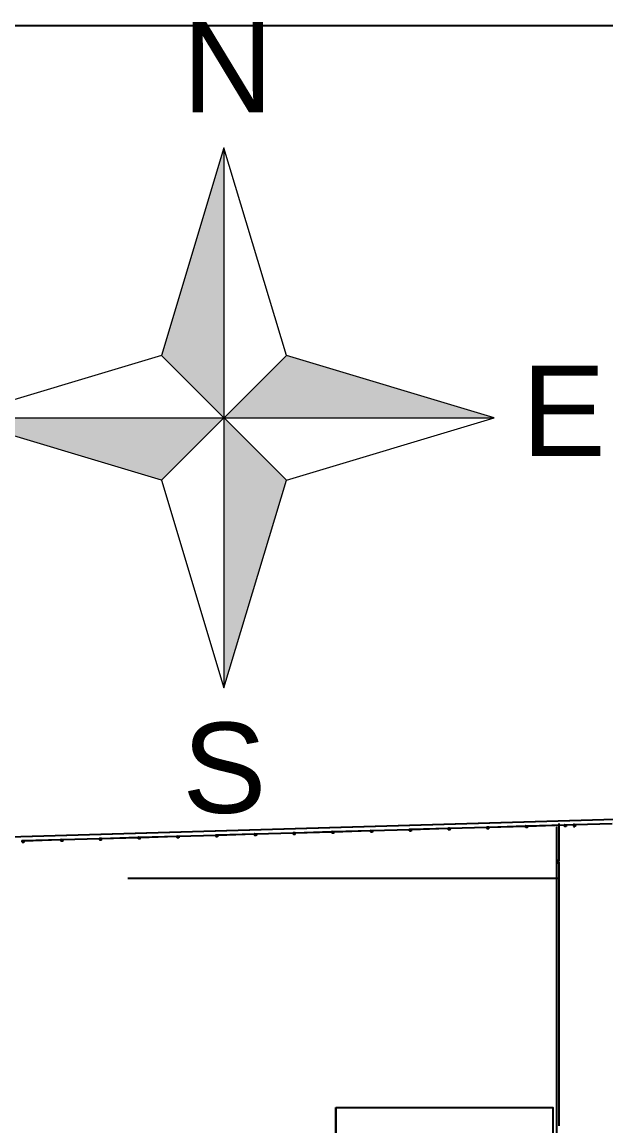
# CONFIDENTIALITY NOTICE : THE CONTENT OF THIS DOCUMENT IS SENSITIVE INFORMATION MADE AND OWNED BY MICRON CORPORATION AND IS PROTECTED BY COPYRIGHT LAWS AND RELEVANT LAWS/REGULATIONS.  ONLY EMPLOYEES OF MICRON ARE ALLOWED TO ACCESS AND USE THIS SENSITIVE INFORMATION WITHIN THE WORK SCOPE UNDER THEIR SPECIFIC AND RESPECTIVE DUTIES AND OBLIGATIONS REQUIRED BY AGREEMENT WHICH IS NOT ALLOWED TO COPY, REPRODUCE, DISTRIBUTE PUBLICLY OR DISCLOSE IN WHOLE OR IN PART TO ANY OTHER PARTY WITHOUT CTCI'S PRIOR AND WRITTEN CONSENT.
# Model space of a CAD drawing. Extents: x -15449 to 597104, y -1239737 to 53667.
# Drawn here: x 15344.01 to 15356.91, y 7603.11 to 7627.52 of the extents above; entities that cross this region are included whole.
import ezdxf

# ---------------------------------------------------------------- set-up
doc = ezdxf.new("R2010")
doc.units = 0
doc.header["$LTSCALE"] = 8
doc.linetypes.add('X-F10A-LAY-S0-00-ASITE-001_EXTG_ROOF$0$HIDDEN2', pattern=[0.1875, 0.125, -0.0625])
doc.linetypes.add('X-F10A-LAY-S0-00-ASITE-001_EXTG_ROOF$0$X-IMFT-ROAD$0$HIDDEN2', pattern=[0.1875, 0.125, -0.0625])
doc.layers.add('boundary line', color=1, linetype='CONTINUOUS')
doc.layers.add('KEY PLANE', color=8, linetype='CONTINUOUS')
doc.layers.add('Title Blocks', color=255, linetype='CONTINUOUS', lineweight=9)
doc.layers.add('X-MMM-NORTH POINT', color=241, linetype='CONTINUOUS', lineweight=5)
doc.styles.add('SansSerif', font='sanss___.ttf', dxfattribs={"height": 19.244591})

# ---------------------------------------------------------------- blocks, each defined once
blk = doc.blocks.new('mu_AN_Titleblock_A1_Type01_v1_1 - mu_NorthArrow_Type01-6408959-Unnamed')
at = {"layer": 'X-MMM-NORTH POINT', "lineweight": 9}
for points in [[(0, 0), (-13.31, 13.31), (0, 57.58)], [(57.58, 0), (0, 0), (13.31, 13.31)], [(-13.31, -13.31), (-57.58, 0), (0, 0)], [(13.31, -13.31), (0, -57.58), (0, 0)]]:
    blk.add_hatch(color=256, dxfattribs=at).paths.add_polyline_path(points, flags=0)
blk.add_line((-13.31, -13.31), (0, -57.58), dxfattribs=at)
at = {"layer": 'X-MMM-NORTH POINT', "lineweight": 9, "flags": 128}
for points in [[(13.31, 13.31), (-13.31, -13.31), (-57.58, 0), (57.58, 0), (13.31, 13.31), (0, 57.58), (-13.31, 13.31)], [(0, 57.58), (0, -57.58), (13.31, -13.31), (57.58, 0)], [(13.31, -13.31), (-13.31, 13.31), (-57.58, 0)]]:
    blk.add_lwpolyline(points, dxfattribs=at)
at = {"layer": 'X-MMM-NORTH POINT', "lineweight": 9, "char_height": 19.2446, "attachment_point": 1, "line_spacing_factor": 0.954805, "style": 'SansSerif'}
for s, insert, width in [('\\fSansSerif|b0|i0|c136|p34|;N', (-8.86, 84.38), 22.5998), ('\\fSansSerif|b0|i0|c136|p34|;W', (-86.54, 11.11), 29.7366), ('\\fSansSerif|b0|i0|c136|p34|;E', (63.41, 11.11), 20.8156), ('\\fSansSerif|b0|i0|c136|p34|;S', (-8.86, -65), 20.8156)]:
    blk.add_mtext(s, dxfattribs=dict(at, insert=insert, width=width))
blk = doc.blocks.new('key plane')
at = {"layer": 'KEY PLANE'}
h = blk.add_hatch(dxfattribs=at)
h.set_pattern_fill('ANSI31', color=256, angle=-178.32237, style=0)
h.set_pattern_definition([(226.677627, (64020.5146, -46095.9968), (2.3098281, -2.1783754), [])])
h.paths.add_polyline_path([(54442, -52036), (54436, -52036, -0.856349), (54372, -52038), (54367, -52038, 0.874475)])
h.paths.add_polyline_path([(54367, -52028, 0.033445), (54367, -52033, 0.033445), (54367, -52038), (54372, -52038, -0.038634), (54372, -52033, -0.038634), (54372, -52028)])
h.paths.add_polyline_path([(54367, -52028), (54372, -52028, -0.856349), (54436, -52026), (54441, -52026, 0.874475)])
h.paths.add_polyline_path([(54442, -52031, 0.033445), (54441, -52026), (54436, -52026, -0.038634), (54437, -52031, -0.038634), (54436, -52036), (54442, -52036, 0.033445)])
h = blk.add_hatch(dxfattribs=at)
h.set_pattern_fill('LINE', color=256, scale=19.990854, angle=-268.32237, style=0)
h.set_pattern_definition([(91.677627, (167791.5476, -64232.727), (-2.497785683, -0.073156356), [])])
h.paths.add_polyline_path([(54462, -52025, -0.027911), (54462, -52026), (54463, -52035, -0.039501), (54463, -52035), (54483, -52035), (54482, -52025)])
h = blk.add_hatch(dxfattribs=at)
h.set_pattern_fill('ANSI31', color=256, angle=-178.32237, style=0)
h.set_pattern_definition([(226.677627, (66519.443, -46022.807), (2.3098281, -2.1783754), [])])
h.paths.add_polyline_path([(56940, -51963), (56935, -51963, -0.856349), (56871, -51965), (56866, -51965, 0.874475)])
h.paths.add_polyline_path([(56866, -51955, 0.033445), (56866, -51960, 0.033445), (56866, -51965), (56871, -51965, -0.038634), (56871, -51960, -0.038634), (56871, -51955)])
h.paths.add_polyline_path([(56866, -51955), (56871, -51955, -0.856349), (56935, -51953), (56940, -51953, 0.874475)])
h.paths.add_polyline_path([(56941, -51958, 0.033445), (56940, -51953), (56935, -51953, -0.038634), (56936, -51958, -0.038634), (56935, -51963), (56940, -51963, 0.033445)])
h = blk.add_hatch(dxfattribs=at)
h.set_pattern_fill('LINE', color=256, scale=19.990854, angle=-268.32237, style=0)
h.set_pattern_definition([(91.677627, (170290.476, -64159.5372), (-2.497785683, -0.073156356), [])])
h.paths.add_polyline_path([(56961, -51952, -0.027911), (56961, -51952), (56961, -51962, -0.039501), (56962, -51962), (56981, -51962), (56981, -51952)])
h = blk.add_hatch(dxfattribs=at)
h.set_pattern_fill('ANSI31', color=256, angle=-178.32237, style=0)
h.set_pattern_definition([(226.677627, (69018.3714, -45949.6172), (2.3098281, -2.1783754), [])])
h.paths.add_polyline_path([(59439, -51890), (59434, -51890, -0.856349), (59370, -51892), (59365, -51892, 0.874475)])
h.paths.add_polyline_path([(59365, -51882, 0.033445), (59365, -51887, 0.033445), (59365, -51892), (59370, -51892, -0.038634), (59370, -51887, -0.038634), (59370, -51882)])
h.paths.add_polyline_path([(59365, -51882), (59370, -51882, -0.856349), (59434, -51880), (59439, -51880, 0.874475)])
h.paths.add_polyline_path([(59440, -51885, 0.033445), (59439, -51880), (59434, -51880, -0.038634), (59435, -51885, -0.038634), (59434, -51890), (59439, -51890, 0.033445)])
h = blk.add_hatch(dxfattribs=at)
h.set_pattern_fill('LINE', color=256, scale=19.990854, angle=-268.32237, style=0)
h.set_pattern_definition([(91.677627, (172789.4045, -64086.3474), (-2.497785683, -0.073156356), [])])
h.paths.add_polyline_path([(59460, -51879, -0.027911), (59460, -51879), (59460, -51889, -0.039501), (59460, -51889), (59480, -51888), (59480, -51878)])
h = blk.add_hatch(dxfattribs=at)
h.set_pattern_fill('ANSI31', color=256, angle=-178.32237, style=0)
h.set_pattern_definition([(226.677627, (71517.2998, -45876.4273), (2.3098281, -2.1783754), [])])
h.paths.add_polyline_path([(61938, -51816), (61933, -51817, -0.856349), (61869, -51818), (61864, -51819, 0.874475)])
h.paths.add_polyline_path([(61864, -51809, 0.033445), (61864, -51814, 0.033445), (61864, -51819), (61869, -51818, -0.038634), (61869, -51813, -0.038634), (61869, -51808)])
h.paths.add_polyline_path([(61864, -51809), (61869, -51808, -0.856349), (61933, -51807), (61938, -51806, 0.874475)])
h.paths.add_polyline_path([(61938, -51811, 0.033445), (61938, -51806), (61933, -51807, -0.038634), (61933, -51812, -0.038634), (61933, -51817), (61938, -51816, 0.033445)])
h = blk.add_hatch(dxfattribs=at)
h.set_pattern_fill('LINE', color=256, scale=19.990854, angle=-268.32237, style=0)
h.set_pattern_definition([(91.677627, (175288.333, -64013.1575), (-2.497785683, -0.073156356), [])])
h.paths.add_polyline_path([(61959, -51806, -0.027911), (61959, -51806), (61959, -51816, -0.039501), (61959, -51816), (61979, -51815), (61979, -51805)])
h = blk.add_hatch(dxfattribs=at)
h.set_pattern_fill('ANSI31', color=256, angle=-178.32237, style=0)
h.set_pattern_definition([(226.677627, (74016.2282, -45803.2375), (2.3098281, -2.1783754), [])])
h.paths.add_polyline_path([(64437, -51743), (64432, -51743, -0.856349), (64368, -51745), (64363, -51745, 0.874475)])
h.paths.add_polyline_path([(64363, -51735, 0.033445), (64362, -51740, 0.033445), (64363, -51745), (64368, -51745, -0.038634), (64367, -51740, -0.038634), (64368, -51735)])
h.paths.add_polyline_path([(64363, -51735), (64368, -51735, -0.856349), (64432, -51733), (64437, -51733, 0.874475)])
h.paths.add_polyline_path([(64437, -51738, 0.033445), (64437, -51733), (64432, -51733, -0.038634), (64432, -51738, -0.038634), (64432, -51743), (64437, -51743, 0.033445)])
h = blk.add_hatch(dxfattribs=at)
h.set_pattern_fill('LINE', color=256, scale=19.990854, angle=-268.32237, style=0)
h.set_pattern_definition([(91.677627, (177787.2613, -63939.9677), (-2.497785683, -0.073156356), [])])
h.paths.add_polyline_path([(64458, -51733, -0.027911), (64458, -51733), (64458, -51742, -0.039501), (64458, -51743), (64478, -51742), (64478, -51732)])
h = blk.add_hatch(dxfattribs=at)
h.set_pattern_fill('ANSI31', color=256, angle=-178.32237, style=0)
h.set_pattern_definition([(226.677627, (76515.1567, -45730.0477), (2.3098281, -2.1783754), [])])
h.paths.add_polyline_path([(66936, -51670), (66931, -51670, -0.856349), (66867, -51672), (66862, -51672, 0.874475)])
h.paths.add_polyline_path([(66862, -51662, 0.033445), (66861, -51667, 0.033445), (66862, -51672), (66867, -51672, -0.038634), (66866, -51667, -0.038634), (66867, -51662)])
h.paths.add_polyline_path([(66862, -51662), (66867, -51662, -0.856349), (66931, -51660), (66936, -51660, 0.874475)])
h.paths.add_polyline_path([(66936, -51665, 0.033445), (66936, -51660), (66931, -51660, -0.038634), (66931, -51665, -0.038634), (66931, -51670), (66936, -51670, 0.033445)])
h = blk.add_hatch(dxfattribs=at)
h.set_pattern_fill('LINE', color=256, scale=19.990854, angle=-268.32237, style=0)
h.set_pattern_definition([(91.677627, (180286.1898, -63866.7779), (-2.497785683, -0.073156356), [])])
h.paths.add_polyline_path([(66957, -51659, -0.027911), (66957, -51660), (66957, -51669, -0.039501), (66957, -51669), (66977, -51669), (66977, -51659)])
h = blk.add_hatch(dxfattribs=at)
h.set_pattern_fill('ANSI31', color=256, angle=-178.32237, style=0)
h.set_pattern_definition([(226.677627, (77103.7838, -45712.8077), (2.3098281, -2.1783754), [])])
h.paths.add_polyline_path([(67525, -51653), (67520, -51653, -0.856349), (67456, -51655), (67450, -51655, 0.874475)])
h.paths.add_polyline_path([(67450, -51645, 0.033445), (67450, -51650, 0.033445), (67450, -51655), (67456, -51655, -0.038634), (67455, -51650, -0.038634), (67455, -51645)])
h.paths.add_polyline_path([(67450, -51645), (67455, -51645, -0.856349), (67519, -51643), (67524, -51643, 0.874475)])
h.paths.add_polyline_path([(67525, -51648, 0.033445), (67524, -51643), (67519, -51643, -0.038634), (67520, -51648, -0.038634), (67520, -51653), (67525, -51653, 0.033445)])
h = blk.add_hatch(dxfattribs=at)
h.set_pattern_fill('LINE', color=256, scale=19.990854, angle=-0.00002, style=0)
h.set_pattern_definition([(359.9999768, (51972.5076, -164630.4392), (1.01e-06, 2.498856773), [])])
h.paths.add_polyline_path([(67492, -51707, -0.027911), (67492, -51707), (67483, -51707, -0.039501), (67482, -51707), (67482, -51727), (67492, -51727)])
h = blk.add_hatch(dxfattribs=at)
h.set_pattern_fill('LINE', color=256, scale=19.990854, angle=-268.32237, style=0)
h.set_pattern_definition([(91.677627, (180874.817, -63849.5379), (-2.497785683, -0.073156356), [])])
h.paths.add_polyline_path([(67546, -51642, -0.027911), (67546, -51642), (67546, -51652, -0.039501), (67546, -51652), (67566, -51652), (67566, -51642)])
h = blk.add_hatch(dxfattribs=at)
h.set_pattern_fill('ANSI31', color=256, angle=-178.32237, style=0)
h.set_pattern_definition([(226.677627, (41530.1588, -46754.7053), (2.3098281, -2.1783754), [])])
h.paths.add_polyline_path([(31951, -52695), (31946, -52695, -0.856349), (31882, -52697), (31877, -52697, 0.874475)])
h.paths.add_polyline_path([(31877, -52687, 0.033445), (31876, -52692, 0.033445), (31877, -52697), (31882, -52697, -0.038634), (31881, -52692, -0.038634), (31882, -52687)])
h.paths.add_polyline_path([(31877, -52687), (31882, -52687, -0.856349), (31946, -52685), (31951, -52685, 0.874475)])
h.paths.add_polyline_path([(31951, -52690, 0.033445), (31951, -52685), (31946, -52685, -0.038634), (31946, -52690, -0.038634), (31946, -52695), (31951, -52695, 0.033445)])
h = blk.add_hatch(dxfattribs=at)
h.set_pattern_fill('LINE', color=256, scale=19.990854, angle=-268.32237, style=0)
h.set_pattern_definition([(91.677627, (145301.1919, -64891.4355), (-2.497785683, -0.073156356), [])])
h.paths.add_polyline_path([(31972, -52684, -0.027911), (31972, -52684), (31972, -52694, -0.039501), (31972, -52694), (31992, -52694), (31992, -52684)])
h = blk.add_hatch(dxfattribs=at)
h.set_pattern_fill('ANSI31', color=256, angle=-178.32237, style=0)
h.set_pattern_definition([(226.677627, (44029.0872, -46681.5155), (2.3098281, -2.1783754), [])])
h.paths.add_polyline_path([(34450, -52622), (34445, -52622, -0.856349), (34381, -52624), (34376, -52624, 0.874475)])
h.paths.add_polyline_path([(34375, -52614, 0.033445), (34375, -52619, 0.033445), (34376, -52624), (34381, -52624, -0.038634), (34380, -52619, -0.038634), (34381, -52614)])
h.paths.add_polyline_path([(34375, -52614), (34381, -52614, -0.856349), (34445, -52612), (34450, -52612, 0.874475)])
h.paths.add_polyline_path([(34450, -52617, 0.033445), (34450, -52612), (34445, -52612, -0.038634), (34445, -52617, -0.038634), (34445, -52622), (34450, -52622, 0.033445)])
h = blk.add_hatch(dxfattribs=at)
h.set_pattern_fill('LINE', color=256, scale=19.990854, angle=-268.32237, style=0)
h.set_pattern_definition([(91.677627, (147800.1203, -64818.2456), (-2.497785683, -0.073156356), [])])
h.paths.add_polyline_path([(34471, -52611, -0.027911), (34471, -52611), (34471, -52621, -0.039501), (34471, -52621), (34491, -52620), (34491, -52610)])
h = blk.add_hatch(dxfattribs=at)
h.set_pattern_fill('ANSI31', color=256, angle=-178.32237, style=0)
h.set_pattern_definition([(226.677627, (46528.0156, -46608.3256), (2.3098281, -2.1783754), [])])
h.paths.add_polyline_path([(36949, -52548), (36944, -52548, -0.856349), (36880, -52550), (36875, -52551, 0.874475)])
h.paths.add_polyline_path([(36874, -52541, 0.033445), (36874, -52546, 0.033445), (36875, -52551), (36880, -52550, -0.038634), (36879, -52545, -0.038634), (36879, -52540)])
h.paths.add_polyline_path([(36874, -52541), (36879, -52540, -0.856349), (36944, -52538), (36949, -52538, 0.874475)])
h.paths.add_polyline_path([(36949, -52543, 0.033445), (36949, -52538), (36944, -52538, -0.038634), (36944, -52543, -0.038634), (36944, -52548), (36949, -52548, 0.033445)])
h = blk.add_hatch(dxfattribs=at)
h.set_pattern_fill('LINE', color=256, scale=19.990854, angle=-268.32237, style=0)
h.set_pattern_definition([(91.677627, (150299.0487, -64745.0558), (-2.497785683, -0.073156356), [])])
h.paths.add_polyline_path([(36970, -52538, -0.027911), (36970, -52538), (36970, -52547, -0.039501), (36970, -52548), (36990, -52547), (36990, -52537)])
h = blk.add_hatch(dxfattribs=at)
h.set_pattern_fill('ANSI31', color=256, angle=-178.32237, style=0)
h.set_pattern_definition([(226.677627, (49026.944, -46535.1358), (2.3098281, -2.1783754), [])])
h.paths.add_polyline_path([(39448, -52475), (39443, -52475, -0.856349), (39379, -52477), (39374, -52477, 0.874475)])
h.paths.add_polyline_path([(39373, -52467, 0.033445), (39373, -52472, 0.033445), (39374, -52477), (39379, -52477, -0.038634), (39378, -52472, -0.038634), (39378, -52467)])
h.paths.add_polyline_path([(39373, -52467), (39378, -52467, -0.856349), (39443, -52465), (39448, -52465, 0.874475)])
h.paths.add_polyline_path([(39448, -52470, 0.033445), (39448, -52465), (39443, -52465, -0.038634), (39443, -52470, -0.038634), (39443, -52475), (39448, -52475, 0.033445)])
h = blk.add_hatch(dxfattribs=at)
h.set_pattern_fill('LINE', color=256, scale=19.990854, angle=-268.32237, style=0)
h.set_pattern_definition([(91.677627, (152797.9771, -64671.866), (-2.497785683, -0.073156356), [])])
h.paths.add_polyline_path([(39469, -52465, -0.027911), (39469, -52465), (39469, -52474, -0.039501), (39469, -52475), (39489, -52474), (39489, -52464)])
h = blk.add_hatch(dxfattribs=at)
h.set_pattern_fill('ANSI31', color=256, angle=-178.32237, style=0)
h.set_pattern_definition([(226.677627, (51525.8725, -46461.946), (2.3098281, -2.1783754), [])])
h.paths.add_polyline_path([(41947, -52402), (41942, -52402, -0.856349), (41878, -52404), (41873, -52404, 0.874475)])
h.paths.add_polyline_path([(41872, -52394, 0.033445), (41872, -52399, 0.033445), (41873, -52404), (41878, -52404, -0.038634), (41877, -52399, -0.038634), (41877, -52394)])
h.paths.add_polyline_path([(41872, -52394), (41877, -52394, -0.856349), (41942, -52392), (41947, -52392, 0.874475)])
h.paths.add_polyline_path([(41947, -52397, 0.033445), (41947, -52392), (41942, -52392, -0.038634), (41942, -52397, -0.038634), (41942, -52402), (41947, -52402, 0.033445)])
h = blk.add_hatch(dxfattribs=at)
h.set_pattern_fill('LINE', color=256, scale=19.990854, angle=-268.32237, style=0)
h.set_pattern_definition([(91.677627, (155296.9055, -64598.6762), (-2.497785683, -0.073156356), [])])
h.paths.add_polyline_path([(41968, -52391, -0.027911), (41968, -52392), (41968, -52401, -0.039501), (41968, -52401), (41988, -52401), (41988, -52391)])
h = blk.add_hatch(dxfattribs=at)
h.set_pattern_fill('ANSI31', color=256, angle=-178.32237, style=0)
h.set_pattern_definition([(226.677627, (54024.801, -46388.756), (2.3098281, -2.1783754), [])])
h.paths.add_polyline_path([(44446, -52329), (44441, -52329, -0.856349), (44377, -52331), (44371, -52331, 0.874475)])
h.paths.add_polyline_path([(44371, -52321, 0.033445), (44371, -52326, 0.033445), (44371, -52331), (44377, -52331, -0.038634), (44376, -52326, -0.038634), (44376, -52321)])
h.paths.add_polyline_path([(44371, -52321), (44376, -52321, -0.856349), (44440, -52319), (44446, -52319, 0.874475)])
h.paths.add_polyline_path([(44446, -52324, 0.033445), (44446, -52319), (44440, -52319, -0.038634), (44441, -52324, -0.038634), (44441, -52329), (44446, -52329, 0.033445)])
h = blk.add_hatch(dxfattribs=at)
h.set_pattern_fill('LINE', color=256, scale=19.990854, angle=-268.32237, style=0)
h.set_pattern_definition([(91.677627, (157795.834, -64525.4863), (-2.497785683, -0.073156356), [])])
h.paths.add_polyline_path([(44467, -52318, -0.027911), (44467, -52318), (44467, -52328, -0.039501), (44467, -52328), (44487, -52328), (44487, -52318)])
h = blk.add_hatch(dxfattribs=at)
h.set_pattern_fill('ANSI31', color=256, angle=-178.32237, style=0)
h.set_pattern_definition([(226.677627, (56523.7293, -46315.5663), (2.3098281, -2.1783754), [])])
h.paths.add_polyline_path([(46945, -52256), (46940, -52256, -0.856349), (46875, -52258), (46870, -52258, 0.874475)])
h.paths.add_polyline_path([(46870, -52248, 0.033445), (46870, -52253, 0.033445), (46870, -52258), (46875, -52258, -0.038634), (46875, -52253, -0.038634), (46875, -52248)])
h.paths.add_polyline_path([(46870, -52248), (46875, -52248, -0.856349), (46939, -52246), (46944, -52246, 0.874475)])
h.paths.add_polyline_path([(46945, -52251, 0.033445), (46944, -52246), (46939, -52246, -0.038634), (46940, -52251, -0.038634), (46940, -52256), (46945, -52256, 0.033445)])
h = blk.add_hatch(dxfattribs=at)
h.set_pattern_fill('LINE', color=256, scale=19.990854, angle=-268.32237, style=0)
h.set_pattern_definition([(91.677627, (160294.7624, -64452.2965), (-2.497785683, -0.073156356), [])])
h.paths.add_polyline_path([(46966, -52245, -0.027911), (46965, -52245), (46966, -52255, -0.039501), (46966, -52255), (46986, -52254), (46985, -52244)])
h = blk.add_hatch(dxfattribs=at)
h.set_pattern_fill('ANSI31', color=256, angle=-178.32237, style=0)
h.set_pattern_definition([(226.677627, (59022.6577, -46242.3765), (2.3098281, -2.1783754), [])])
h.paths.add_polyline_path([(49444, -52182), (49439, -52183, -0.856349), (49374, -52184), (49369, -52185, 0.874475)])
h.paths.add_polyline_path([(49369, -52175, 0.033445), (49369, -52180, 0.033445), (49369, -52185), (49374, -52184, -0.038634), (49374, -52179, -0.038634), (49374, -52174)])
h.paths.add_polyline_path([(49369, -52175), (49374, -52174, -0.856349), (49438, -52173), (49443, -52172, 0.874475)])
h.paths.add_polyline_path([(49444, -52177, 0.033445), (49443, -52172), (49438, -52173, -0.038634), (49439, -52178, -0.038634), (49439, -52183), (49444, -52182, 0.033445)])
h = blk.add_hatch(dxfattribs=at)
h.set_pattern_fill('LINE', color=256, scale=19.990854, angle=-268.32237, style=0)
h.set_pattern_definition([(91.677627, (162793.6908, -64379.1067), (-2.497785683, -0.073156356), [])])
h.paths.add_polyline_path([(49464, -52172, -0.027911), (49464, -52172), (49465, -52181, -0.039501), (49465, -52182), (49485, -52181), (49484, -52171)])
h = blk.add_hatch(dxfattribs=at)
h.set_pattern_fill('ANSI31', color=256, angle=-178.32237, style=0)
h.set_pattern_definition([(226.677627, (61521.586, -46169.1867), (2.3098281, -2.1783754), [])])
h.paths.add_polyline_path([(51943, -52109), (51938, -52109, -0.856349), (51873, -52111), (51868, -52111, 0.874475)])
h.paths.add_polyline_path([(51868, -52101, 0.033445), (51868, -52106, 0.033445), (51868, -52111), (51873, -52111, -0.038634), (51873, -52106, -0.038634), (51873, -52101)])
h.paths.add_polyline_path([(51868, -52101), (51873, -52101, -0.856349), (51937, -52099), (51942, -52099, 0.874475)])
h.paths.add_polyline_path([(51943, -52104, 0.033445), (51942, -52099), (51937, -52099, -0.038634), (51938, -52104, -0.038634), (51938, -52109), (51943, -52109, 0.033445)])
h = blk.add_hatch(dxfattribs=at)
h.set_pattern_fill('LINE', color=256, scale=19.990854, angle=-268.32237, style=0)
h.set_pattern_definition([(91.677627, (165292.6192, -64305.9168), (-2.497785683, -0.073156356), [])])
h.paths.add_polyline_path([(51963, -52099, -0.027911), (51963, -52099), (51964, -52108, -0.039501), (51964, -52109), (51984, -52108), (51983, -52098)])
h = blk.add_hatch(dxfattribs=at)
h.set_pattern_fill('ANSI31', color=256, angle=89.99998, style=0)
h.set_pattern_definition([(134.999977, (72089.4473, -63769.8707), (-2.2450649, -2.2450631), [])])
h.paths.add_polyline_path([(66432, -54021), (66432, -54016, -0.856349), (66432, -53952), (66432, -53947, 0.874475)])
h.paths.add_polyline_path([(66442, -53947, 0.033445), (66437, -53946, 0.033445), (66432, -53947), (66432, -53952, -0.038634), (66437, -53951, -0.038634), (66442, -53952)])
h.paths.add_polyline_path([(66442, -53947), (66442, -53952, -0.856349), (66442, -54016), (66442, -54021, 0.874475)])
h.paths.add_polyline_path([(66437, -54021, 0.033445), (66442, -54021), (66442, -54016, -0.038634), (66437, -54016, -0.038634), (66432, -54016), (66432, -54021, 0.033445)])
h = blk.add_hatch(dxfattribs=at)
h.set_pattern_fill('LINE', color=256, scale=19.990854, angle=-0.00002, style=0)
h.set_pattern_definition([(359.9999768, (50922.456, -166965.446), (1.01e-06, 2.498856773), [])])
h.paths.add_polyline_path([(66442, -54042, -0.027911), (66442, -54042), (66433, -54042, -0.039501), (66432, -54042), (66432, -54062), (66442, -54062)])
at = {"layer": 'boundary line'}
blk.add_lwpolyline([(0, 0), (280702, 0), (280702, -206005), (0, -206005)], close=True, dxfattribs=at)
at = {"layer": 'KEY PLANE', "linetype": 'X-F10A-LAY-S0-00-ASITE-001_EXTG_ROOF$0$HIDDEN2'}
for p, q in [((51902, -52005, -113027), (51908, -52205, -113027)), ((54504, -52029, -113027), (54304, -52035, -113027)), ((54401, -51932, -113027), (54407, -52132, -113027)), ((57003, -51956, -113027), (56803, -51962, -113027)), ((56900, -51859, -113027), (56906, -52059, -113027)), ((59502, -51883, -113027), (59302, -51889, -113027)), ((59399, -51786, -113027), (59405, -51986, -113027)), ((67587, -51646, -113027), (67388, -51652, -113027)), ((67485, -51549, -113027), (67490, -51749, -113027)), ((32014, -52688, -113027), (31814, -52694, -113027)), ((31911, -52591, -113027), (31917, -52791, -113027)), ((34513, -52615, -113027), (34313, -52621, -113027)), ((34410, -52518, -113027), (34416, -52718, -113027)), ((37012, -52541, -113027), (36812, -52547, -113027)), ((36909, -52444, -113027), (36915, -52644, -113027)), ((39511, -52468, -113027), (39311, -52474, -113027)), ((39408, -52371, -113027), (39414, -52571, -113027)), ((42010, -52395, -113027), (41810, -52401, -113027)), ((41907, -52298, -113027), (41912, -52498, -113027)), ((44508, -52322, -113027), (44309, -52328, -113027)), ((44406, -52225, -113027), (44411, -52425, -113027)), ((47007, -52249, -113027), (46807, -52255, -113027)), ((46905, -52152, -113027), (46910, -52352, -113027)), ((49506, -52176, -113027), (49306, -52181, -113027)), ((49403, -52079, -113027), (49409, -52278, -113027)), ((52005, -52102, -113027), (51805, -52108, -113027))]:
    blk.add_line(p, q, dxfattribs=at)
at = {"layer": 'KEY PLANE'}
for p, q in [((51956, -52054, -113027), (54351, -51984, -113027)), ((51956, -52059, -113027), (54350, -51989, -113027)), ((54346, -52029, -113027), (54346, -52039, -113027)), ((54352, -52027, -113027), (54348, -52027, -113027)), ((54348, -52031, -113027), (54352, -52031, -113027)), ((54348, -52037, -113027), (54352, -52037, -113027)), ((54348, -52041, -113027), (54352, -52041, -113027)), ((54352, -52027, -113027), (54352, -52041, -113027)), ((54360, -52046, -113027), (54358, -51988, -113027)), ((54367, -52028, -113027), (54442, -52026, -113027)), ((54367, -52038, -113027), (54442, -52036, -113027)), ((54450, -52043, -113027), (54448, -51986, -113027)), ((54455, -51981, -113027), (56850, -51910, -113027)), ((54455, -51986, -113027), (56849, -51915, -113027)), ((54456, -52024, -113027), (54460, -52023, -113027)), ((54456, -52024, -113027), (54457, -52038, -113027)), ((54460, -52027, -113027), (54457, -52027, -113027)), ((54461, -52034, -113027), (54457, -52034, -113027)), ((54461, -52037, -113027), (54457, -52038, -113027)), ((54482, -52025, -113027), (54462, -52025, -113027)), ((54462, -52025, -113027), (54463, -52035, -113027)), ((54483, -52035, -113027), (54463, -52035, -113027)), ((54482, -52025, -113027), (54483, -52035, -113027)), ((56845, -51955, -113027), (56845, -51966, -113027)), ((56850, -51953, -113027), (56847, -51954, -113027)), ((56847, -51957, -113027), (56851, -51957, -113027)), ((56847, -51964, -113027), (56851, -51964, -113027)), ((56847, -51968, -113027), (56851, -51967, -113027)), ((56850, -51953, -113027), (56851, -51967, -113027)), ((56859, -51973, -113027), (56857, -51915, -113027)), ((56866, -51955, -113027), (56940, -51953, -113027)), ((56866, -51965, -113027), (56941, -51963, -113027)), ((56948, -51970, -113027), (56947, -51913, -113027)), ((56954, -51907, -113027), (59349, -51837, -113027)), ((56954, -51912, -113027), (59348, -51842, -113027)), ((56955, -51950, -113027), (56956, -51964, -113027)), ((56955, -51950, -113027), (56959, -51950, -113027)), ((56959, -51954, -113027), (56956, -51954, -113027)), ((56960, -51960, -113027), (56956, -51960, -113027)), ((56960, -51964, -113027), (56956, -51964, -113027)), ((56981, -51952, -113027), (56961, -51952, -113027)), ((56961, -51952, -113027), (56962, -51962, -113027)), ((56981, -51962, -113027), (56962, -51962, -113027)), ((56981, -51952, -113027), (56981, -51962, -113027)), ((59344, -51882, -113027), (59344, -51893, -113027)), ((59349, -51880, -113027), (59346, -51880, -113027)), ((59346, -51884, -113027), (59350, -51884, -113027)), ((59346, -51890, -113027), (59350, -51890, -113027)), ((59346, -51894, -113027), (59350, -51894, -113027)), ((59349, -51880, -113027), (59350, -51894, -113027)), ((59357, -51900, -113027), (59356, -51842, -113027)), ((59364, -51882, -113027), (59439, -51880, -113027)), ((59365, -51892, -113027), (59440, -51890, -113027)), ((59447, -51897, -113027), (59446, -51839, -113027)), ((59453, -51834, -113027), (61847, -51764, -113027)), ((59453, -51839, -113027), (61847, -51769, -113027)), ((59454, -51877, -113027), (59455, -51891, -113027)), ((59454, -51877, -113027), (59458, -51877, -113027)), ((59458, -51881, -113027), (59454, -51881, -113027)), ((59458, -51887, -113027), (59455, -51887, -113027)), ((59459, -51891, -113027), (59455, -51891, -113027)), ((59480, -51878, -113027), (59460, -51879, -113027)), ((59460, -51879, -113027), (59460, -51889, -113027)), ((59480, -51888, -113027), (59460, -51889, -113027)), ((59480, -51878, -113027), (59480, -51888, -113027)), ((62001, -51810, -113027), (61801, -51815, -113027)), ((61843, -51809, -113027), (61843, -51819, -113027)), ((61848, -51807, -113027), (61845, -51807, -113027)), ((61845, -51811, -113027), (61848, -51811, -113027)), ((61845, -51817, -113027), (61849, -51817, -113027)), ((61845, -51821, -113027), (61849, -51821, -113027)), ((61848, -51807, -113027), (61849, -51821, -113027)), ((61856, -51826, -113027), (61855, -51769, -113027)), ((61863, -51809, -113027), (61938, -51806, -113027)), ((61864, -51819, -113027), (61939, -51816, -113027)), ((61898, -51713, -113027), (61904, -51912, -113027)), ((61946, -51824, -113027), (61945, -51766, -113027)), ((61952, -51761, -113027), (64346, -51691, -113027)), ((61952, -51766, -113027), (64346, -51696, -113027)), ((61953, -51804, -113027), (61954, -51818, -113027)), ((61953, -51804, -113027), (61957, -51804, -113027)), ((61957, -51808, -113027), (61953, -51808, -113027)), ((61957, -51814, -113027), (61954, -51814, -113027)), ((61957, -51818, -113027), (61954, -51818, -113027)), ((61979, -51805, -113027), (61959, -51806, -113027)), ((61959, -51806, -113027), (61959, -51816, -113027)), ((61979, -51815, -113027), (61959, -51816, -113027)), ((61979, -51805, -113027), (61979, -51815, -113027)), ((64500, -51736, -113027), (64300, -51742, -113027)), ((64342, -51736, -113027), (64342, -51746, -113027)), ((64347, -51734, -113027), (64343, -51734, -113027)), ((64344, -51738, -113027), (64347, -51738, -113027)), ((64344, -51744, -113027), (64348, -51744, -113027)), ((64344, -51748, -113027), (64348, -51748, -113027)), ((64347, -51734, -113027), (64348, -51748, -113027)), ((64355, -51753, -113027), (64354, -51696, -113027)), ((64362, -51735, -113027), (64437, -51733, -113027)), ((64363, -51745, -113027), (64438, -51743, -113027)), ((64397, -51639, -113027), (64403, -51839, -113027)), ((64445, -51751, -113027), (64444, -51693, -113027)), ((64451, -51688, -113027), (66845, -51618, -113027)), ((64451, -51693, -113027), (66845, -51623, -113027)), ((64452, -51731, -113027), (64453, -51745, -113027)), ((64452, -51731, -113027), (64456, -51731, -113027)), ((64456, -51735, -113027), (64452, -51735, -113027)), ((64456, -51741, -113027), (64452, -51741, -113027)), ((64456, -51745, -113027), (64453, -51745, -113027)), ((64478, -51732, -113027), (64458, -51733, -113027)), ((64458, -51733, -113027), (64458, -51743, -113027)), ((64478, -51742, -113027), (64458, -51743, -113027)), ((64478, -51732, -113027), (64478, -51742, -113027)), ((66482, -51536, -113027), (66482, -53931, -113027)), ((66487, -51536, -113027), (66487, -53932, -113027)), ((66999, -51663, -113027), (66799, -51669, -113027)), ((66841, -51663, -113027), (66841, -51673, -113027)), ((66846, -51661, -113027), (66842, -51661, -113027)), ((66842, -51665, -113027), (66846, -51665, -113027)), ((66843, -51671, -113027), (66846, -51671, -113027)), ((66843, -51675, -113027), (66847, -51675, -113027)), ((66846, -51661, -113027), (66847, -51675, -113027)), ((66854, -51680, -113027), (66853, -51622, -113027)), ((66861, -51662, -113027), (66936, -51660, -113027)), ((66862, -51672, -113027), (66936, -51670, -113027)), ((66896, -51566, -113027), (66902, -51766, -113027)), ((66944, -51677, -113027), (66943, -51620, -113027)), ((66949, -51615, -113027), (67434, -51600, -113027)), ((66950, -51620, -113027), (67434, -51605, -113027)), ((66951, -51658, -113027), (66952, -51672, -113027)), ((66951, -51658, -113027), (66955, -51658, -113027)), ((66955, -51661, -113027), (66951, -51662, -113027)), ((66955, -51668, -113027), (66951, -51668, -113027)), ((66955, -51671, -113027), (66952, -51672, -113027)), ((66977, -51659, -113027), (66957, -51659, -113027)), ((66957, -51659, -113027), (66957, -51669, -113027)), ((66977, -51669, -113027), (66957, -51669, -113027)), ((66977, -51659, -113027), (66977, -51669, -113027)), ((67429, -51645, -113027), (67429, -51656, -113027)), ((67435, -51643, -113027), (67431, -51644, -113027)), ((67431, -51647, -113027), (67435, -51647, -113027)), ((67431, -51654, -113027), (67435, -51654, -113027)), ((67431, -51658, -113027), (67435, -51657, -113027)), ((67435, -51643, -113027), (67435, -51657, -113027)), ((67443, -51663, -113027), (67441, -51605, -113027)), ((67450, -51645, -113027), (67525, -51643, -113027)), ((67450, -51655, -113027), (67525, -51653, -113027)), ((67475, -51694, -113027), (67532, -51694, -113027)), ((67480, -51608, -113027), (67480, -51611, -113027)), ((67494, -51611, -113027), (67480, -51611, -113027)), ((67494, -51701, -113027), (67480, -51701, -113027)), ((67480, -51705, -113027), (67480, -51701, -113027)), ((67493, -51606, -113027), (67482, -51606, -113027)), ((67482, -51727, -113027), (67482, -51707, -113027)), ((67492, -51707, -113027), (67482, -51707, -113027)), ((67492, -51727, -113027), (67482, -51727, -113027)), ((67484, -51608, -113027), (67484, -51611, -113027)), ((67484, -51705, -113027), (67484, -51701, -113027)), ((67491, -51608, -113027), (67491, -51611, -113027)), ((67491, -51705, -113027), (67491, -51701, -113027)), ((67492, -51727, -113027), (67492, -51707, -113027)), ((67494, -51611, -113027), (67494, -51608, -113027)), ((67494, -51701, -113027), (67494, -51705, -113027)), ((67533, -51660, -113027), (67531, -51603, -113027)), ((67538, -51597, -113027), (69933, -51527, -113027)), ((67539, -51602, -113027), (69933, -51532, -113027)), ((67540, -51640, -113027), (67540, -51654, -113027)), ((67540, -51640, -113027), (67544, -51640, -113027)), ((67544, -51644, -113027), (67540, -51644, -113027)), ((67544, -51650, -113027), (67540, -51650, -113027)), ((67544, -51654, -113027), (67540, -51654, -113027)), ((67566, -51642, -113027), (67546, -51642, -113027)), ((67546, -51642, -113027), (67546, -51652, -113027)), ((67566, -51652, -113027), (67546, -51652, -113027)), ((67566, -51642, -113027), (67566, -51652, -113027)), ((31869, -52705, -113027), (31868, -52647, -113027)), ((31876, -52687, -113027), (31951, -52685, -113027)), ((31877, -52697, -113027), (31951, -52695, -113027)), ((31959, -52702, -113027), (31958, -52644, -113027)), ((31964, -52639, -113027), (34359, -52569, -113027)), ((31965, -52644, -113027), (34359, -52574, -113027)), ((31966, -52682, -113027), (31967, -52696, -113027)), ((31966, -52682, -113027), (31970, -52682, -113027)), ((31970, -52686, -113027), (31966, -52686, -113027)), ((31970, -52692, -113027), (31966, -52692, -113027)), ((31970, -52696, -113027), (31967, -52696, -113027)), ((31992, -52684, -113027), (31972, -52684, -113027)), ((31972, -52684, -113027), (31972, -52694, -113027)), ((31992, -52694, -113027), (31972, -52694, -113027)), ((31992, -52684, -113027), (31992, -52694, -113027)), ((34354, -52614, -113027), (34355, -52625, -113027)), ((34360, -52612, -113027), (34356, -52612, -113027)), ((34356, -52616, -113027), (34360, -52616, -113027)), ((34357, -52622, -113027), (34360, -52622, -113027)), ((34357, -52626, -113027), (34361, -52626, -113027)), ((34360, -52612, -113027), (34361, -52626, -113027)), ((34368, -52631, -113027), (34366, -52574, -113027)), ((34375, -52614, -113027), (34450, -52612, -113027)), ((34375, -52624, -113027), (34450, -52622, -113027)), ((34458, -52629, -113027), (34456, -52571, -113027)), ((34463, -52566, -113027), (36858, -52496, -113027)), ((34464, -52571, -113027), (36858, -52501, -113027)), ((34465, -52609, -113027), (34465, -52623, -113027)), ((34465, -52609, -113027), (34469, -52609, -113027)), ((34469, -52613, -113027), (34465, -52613, -113027)), ((34469, -52619, -113027), (34465, -52619, -113027)), ((34469, -52623, -113027), (34465, -52623, -113027)), ((34491, -52610, -113027), (34471, -52611, -113027)), ((34471, -52611, -113027), (34471, -52621, -113027)), ((34491, -52620, -113027), (34471, -52621, -113027)), ((34491, -52610, -113027), (34491, -52620, -113027)), ((36853, -52541, -113027), (36854, -52551, -113027)), ((36859, -52539, -113027), (36855, -52539, -113027)), ((36855, -52543, -113027), (36859, -52543, -113027)), ((36856, -52549, -113027), (36859, -52549, -113027)), ((36856, -52553, -113027), (36859, -52553, -113027)), ((36859, -52539, -113027), (36859, -52553, -113027)), ((36867, -52558, -113027), (36865, -52501, -113027)), ((36874, -52541, -113027), (36949, -52538, -113027)), ((36874, -52551, -113027), (36949, -52548, -113027)), ((36957, -52556, -113027), (36955, -52498, -113027)), ((36962, -52493, -113027), (39357, -52423, -113027)), ((36963, -52498, -113027), (39357, -52428, -113027)), ((36964, -52536, -113027), (36964, -52550, -113027)), ((36964, -52536, -113027), (36968, -52536, -113027)), ((36968, -52540, -113027), (36964, -52540, -113027)), ((36968, -52546, -113027), (36964, -52546, -113027)), ((36968, -52550, -113027), (36964, -52550, -113027)), ((36990, -52537, -113027), (36970, -52538, -113027)), ((36970, -52538, -113027), (36970, -52548, -113027)), ((36990, -52547, -113027), (36970, -52548, -113027)), ((36990, -52537, -113027), (36990, -52547, -113027)), ((39352, -52468, -113027), (39353, -52478, -113027)), ((39358, -52466, -113027), (39354, -52466, -113027)), ((39354, -52470, -113027), (39358, -52470, -113027)), ((39354, -52476, -113027), (39358, -52476, -113027)), ((39355, -52480, -113027), (39358, -52480, -113027)), ((39358, -52466, -113027), (39358, -52480, -113027)), ((39366, -52485, -113027), (39364, -52428, -113027)), ((39373, -52467, -113027), (39448, -52465, -113027)), ((39373, -52477, -113027), (39448, -52475, -113027)), ((39456, -52482, -113027), (39454, -52425, -113027)), ((39461, -52420, -113027), (41856, -52350, -113027)), ((39462, -52425, -113027), (41856, -52355, -113027)), ((39463, -52463, -113027), (39463, -52477, -113027)), ((39463, -52463, -113027), (39467, -52463, -113027)), ((39467, -52466, -113027), (39463, -52467, -113027)), ((39467, -52473, -113027), (39463, -52473, -113027)), ((39467, -52477, -113027), (39463, -52477, -113027)), ((39489, -52464, -113027), (39469, -52465, -113027)), ((39469, -52465, -113027), (39469, -52475, -113027)), ((39489, -52474, -113027), (39469, -52475, -113027)), ((39489, -52464, -113027), (39489, -52474, -113027)), ((41851, -52395, -113027), (41852, -52405, -113027)), ((41857, -52393, -113027), (41853, -52393, -113027)), ((41853, -52397, -113027), (41857, -52396, -113027)), ((41853, -52403, -113027), (41857, -52403, -113027)), ((41853, -52407, -113027), (41857, -52407, -113027)), ((41857, -52393, -113027), (41857, -52407, -113027)), ((41865, -52412, -113027), (41863, -52354, -113027)), ((41872, -52394, -113027), (41947, -52392, -113027)), ((41872, -52404, -113027), (41947, -52402, -113027)), ((41955, -52409, -113027), (41953, -52352, -113027)), ((41960, -52347, -113027), (44355, -52276, -113027)), ((41961, -52352, -113027), (44355, -52281, -113027)), ((41962, -52390, -113027), (41966, -52389, -113027)), ((41962, -52390, -113027), (41962, -52403, -113027)), ((41966, -52393, -113027), (41962, -52393, -113027)), ((41966, -52399, -113027), (41962, -52400, -113027)), ((41966, -52403, -113027), (41962, -52403, -113027)), ((41988, -52391, -113027), (41968, -52391, -113027)), ((41968, -52391, -113027), (41968, -52401, -113027)), ((41988, -52401, -113027), (41968, -52401, -113027)), ((41988, -52391, -113027), (41988, -52401, -113027)), ((44350, -52321, -113027), (44350, -52332, -113027)), ((44356, -52319, -113027), (44352, -52320, -113027)), ((44352, -52323, -113027), (44356, -52323, -113027)), ((44352, -52330, -113027), (44356, -52329, -113027)), ((44352, -52333, -113027), (44356, -52333, -113027)), ((44356, -52319, -113027), (44356, -52333, -113027)), ((44364, -52339, -113027), (44362, -52281, -113027)), ((44371, -52321, -113027), (44446, -52319, -113027)), ((44371, -52331, -113027), (44446, -52329, -113027)), ((44454, -52336, -113027), (44452, -52279, -113027)), ((44459, -52273, -113027), (46854, -52203, -113027)), ((44460, -52278, -113027), (46854, -52208, -113027)), ((44461, -52316, -113027), (44461, -52330, -113027)), ((44461, -52316, -113027), (44465, -52316, -113027)), ((44465, -52320, -113027), (44461, -52320, -113027)), ((44465, -52326, -113027), (44461, -52326, -113027)), ((44465, -52330, -113027), (44461, -52330, -113027)), ((44487, -52318, -113027), (44467, -52318, -113027)), ((44467, -52318, -113027), (44467, -52328, -113027)), ((44487, -52328, -113027), (44467, -52328, -113027)), ((44487, -52318, -113027), (44487, -52328, -113027)), ((46849, -52248, -113027), (46849, -52259, -113027)), ((46855, -52246, -113027), (46851, -52246, -113027)), ((46851, -52250, -113027), (46855, -52250, -113027)), ((46851, -52256, -113027), (46855, -52256, -113027)), ((46851, -52260, -113027), (46855, -52260, -113027)), ((46855, -52246, -113027), (46855, -52260, -113027)), ((46863, -52265, -113027), (46861, -52208, -113027)), ((46870, -52248, -113027), (46945, -52246, -113027)), ((46870, -52258, -113027), (46945, -52256, -113027)), ((46953, -52263, -113027), (46951, -52205, -113027)), ((46958, -52200, -113027), (49353, -52130, -113027)), ((46959, -52205, -113027), (49353, -52135, -113027)), ((46960, -52243, -113027), (46960, -52257, -113027)), ((46960, -52243, -113027), (46963, -52243, -113027)), ((46964, -52247, -113027), (46960, -52247, -113027)), ((46964, -52253, -113027), (46960, -52253, -113027)), ((46964, -52257, -113027), (46960, -52257, -113027)), ((46985, -52244, -113027), (46966, -52245, -113027)), ((46966, -52245, -113027), (46966, -52255, -113027)), ((46986, -52254, -113027), (46966, -52255, -113027)), ((46985, -52244, -113027), (46986, -52254, -113027)), ((49348, -52175, -113027), (49348, -52185, -113027)), ((49354, -52173, -113027), (49350, -52173, -113027)), ((49350, -52177, -113027), (49354, -52177, -113027)), ((49350, -52183, -113027), (49354, -52183, -113027)), ((49350, -52187, -113027), (49354, -52187, -113027)), ((49354, -52173, -113027), (49354, -52187, -113027)), ((49362, -52192, -113027), (49360, -52135, -113027)), ((49369, -52175, -113027), (49444, -52172, -113027)), ((49369, -52185, -113027), (49444, -52182, -113027)), ((49452, -52190, -113027), (49450, -52132, -113027)), ((49457, -52127, -113027), (51852, -52057, -113027)), ((49458, -52132, -113027), (51851, -52062, -113027)), ((49459, -52170, -113027), (49459, -52184, -113027)), ((49459, -52170, -113027), (49462, -52170, -113027)), ((49463, -52174, -113027), (49459, -52174, -113027)), ((49463, -52180, -113027), (49459, -52180, -113027)), ((49463, -52184, -113027), (49459, -52184, -113027)), ((49484, -52171, -113027), (49464, -52172, -113027)), ((49464, -52172, -113027), (49465, -52182, -113027)), ((49485, -52181, -113027), (49465, -52182, -113027)), ((49484, -52171, -113027), (49485, -52181, -113027)), ((51847, -52102, -113027), (51847, -52112, -113027)), ((51853, -52100, -113027), (51849, -52100, -113027)), ((51849, -52104, -113027), (51853, -52104, -113027)), ((51849, -52110, -113027), (51853, -52110, -113027)), ((51849, -52114, -113027), (51853, -52114, -113027)), ((51853, -52100, -113027), (51853, -52114, -113027)), ((51861, -52119, -113027), (51859, -52062, -113027)), ((51868, -52101, -113027), (51943, -52099, -113027)), ((51868, -52111, -113027), (51943, -52109, -113027)), ((51951, -52116, -113027), (51949, -52059, -113027)), ((51958, -52097, -113027), (51958, -52111, -113027)), ((51958, -52097, -113027), (51961, -52097, -113027)), ((51961, -52101, -113027), (51958, -52101, -113027)), ((51962, -52107, -113027), (51958, -52107, -113027)), ((51962, -52111, -113027), (51958, -52111, -113027)), ((51983, -52098, -113027), (51963, -52099, -113027)), ((51963, -52099, -113027), (51964, -52109, -113027)), ((51984, -52108, -113027), (51964, -52109, -113027)), ((51983, -52098, -113027), (51984, -52108, -113027)), ((66425, -53939, -113027), (66482, -53939, -113027)), ((66425, -54029, -113027), (66482, -54029, -113027)), ((66430, -53928, -113027), (66430, -53931, -113027)), ((66444, -53931, -113027), (66430, -53931, -113027)), ((66444, -54036, -113027), (66430, -54036, -113027)), ((66430, -54040, -113027), (66430, -54036, -113027)), ((66443, -53926, -113027), (66432, -53926, -113027)), ((66432, -53946, -113027), (66432, -54021, -113027)), ((66432, -54062, -113027), (66432, -54042, -113027)), ((66442, -54042, -113027), (66432, -54042, -113027)), ((66442, -54062, -113027), (66432, -54062, -113027)), ((66434, -53928, -113027), (66434, -53931, -113027)), ((66434, -54040, -113027), (66434, -54036, -113027)), ((66441, -53928, -113027), (66441, -53931, -113027)), ((66441, -54040, -113027), (66441, -54036, -113027)), ((66442, -53946, -113027), (66442, -54021, -113027)), ((66442, -54062, -113027), (66442, -54042, -113027)), ((66444, -53931, -113027), (66444, -53928, -113027)), ((66444, -54036, -113027), (66444, -54040, -113027)), ((66482, -54036, -113027), (66482, -56431, -113027)), ((66487, -54036, -113027), (66487, -56432, -113027)), ((38682, -55066, -113027), (66482, -55066, -113027)), ((66482, -55066, -113027), (66482, -71064, -113027))]:
    blk.add_line(p, q, dxfattribs=at)
at = {"layer": 'KEY PLANE', "linetype": 'X-F10A-LAY-S0-00-ASITE-001_EXTG_ROOF$0$X-IMFT-ROAD$0$HIDDEN2'}
for p, q in [((66537, -53984, -113027), (66337, -53984, -113027)), ((66437, -54084, -113027), (66437, -53884, -113027))]:
    blk.add_line(p, q, dxfattribs=at)
at = {"layer": 'KEY PLANE', "elevation": -113027, "flags": 128}
for points in [[(97859, 0), (104056, -50287), (14070, -52919), (11176, 0)], [(97860, 0), (104029, -50291), (59097, -51604), (14070, -52919), (11199, 0)]]:
    blk.add_lwpolyline(points, dxfattribs=at)
at = {"layer": 'KEY PLANE', "elevation": -113027}
for points in [[(54350, -51986), (54352, -52046), (54367, -52046), (54365, -51986, 1)], [(54455, -51983), (54457, -52043), (54442, -52043), (54440, -51984, -1)], [(56849, -51913), (56851, -51973), (56866, -51972), (56864, -51913, 1)], [(56954, -51910), (56956, -51970), (56941, -51970), (56939, -51910, -1)], [(59348, -51840), (59350, -51900), (59365, -51899), (59363, -51839, 1)], [(59453, -51837), (59455, -51897), (59440, -51897), (59438, -51837, -1)], [(61847, -51767), (61849, -51827), (61864, -51826), (61862, -51766, 1)], [(61952, -51764), (61954, -51823), (61939, -51824), (61937, -51764, -1)], [(64346, -51693), (64348, -51753), (64363, -51753), (64361, -51693, 1)], [(64451, -51690), (64453, -51750), (64438, -51751), (64436, -51691, -1)], [(66845, -51620), (66847, -51680), (66862, -51680), (66860, -51620, 1)], [(66950, -51617), (66952, -51677), (66937, -51678), (66935, -51618, -1)], [(67434, -51603), (67435, -51663), (67450, -51662), (67449, -51603, 1)], [(67535, -51701), (67475, -51701), (67475, -51686), (67535, -51686, -1)], [(67539, -51600), (67540, -51660), (67525, -51660), (67524, -51600, -1)], [(31860, -52645), (31862, -52705), (31877, -52704), (31875, -52644, 1)], [(31965, -52642), (31967, -52702), (31952, -52702), (31950, -52642, -1)], [(34359, -52572), (34361, -52632), (34376, -52631), (34374, -52571, 1)], [(34464, -52569), (34466, -52629), (34451, -52629), (34449, -52569, -1)], [(36858, -52498), (36860, -52558), (36875, -52558), (36873, -52498, 1)], [(36963, -52495), (36965, -52555), (36950, -52556), (36948, -52496, -1)], [(39357, -52425), (39359, -52485), (39374, -52485), (39372, -52425, 1)], [(39462, -52422), (39463, -52482), (39448, -52483), (39447, -52423, -1)], [(41856, -52352), (41857, -52412), (41872, -52412), (41871, -52352, 1)], [(41961, -52349), (41962, -52409), (41947, -52409), (41946, -52349, -1)], [(44355, -52279), (44356, -52339), (44371, -52338), (44370, -52278, 1)], [(44460, -52276), (44461, -52336), (44446, -52336), (44445, -52276, -1)], [(46854, -52206), (46855, -52266), (46870, -52265), (46869, -52205, 1)], [(46959, -52203), (46960, -52263), (46945, -52263), (46944, -52203, -1)], [(49352, -52133), (49354, -52192), (49369, -52192), (49367, -52132, 1)], [(49457, -52129), (49459, -52189), (49444, -52190), (49442, -52130, -1)], [(51851, -52059), (51853, -52119), (51868, -52119), (51866, -52059, 1)], [(51956, -52056), (51958, -52116), (51943, -52117), (51941, -52057, -1)], [(66485, -53931), (66425, -53931), (66425, -53946), (66485, -53946, 1)], [(66485, -54036), (66425, -54036), (66425, -54021), (66485, -54021, -1)]]:
    blk.add_lwpolyline(points, format="xyb", close=True, dxfattribs=at)
at = {"layer": 'KEY PLANE', "ltscale": 6, "elevation": -113027}
blk.add_lwpolyline([(66362, -206005), (66362, -51729)], dxfattribs=at)
at = {"layer": 'KEY PLANE', "const_width": 5, "elevation": -113027}
blk.add_lwpolyline([(38682, -57153), (38682, -52478)], dxfattribs=at)
at = {"layer": 'KEY PLANE', "elevation": -113027}
for points in [[(52107, -69866), (66107, -69866), (66107, -74003), (52107, -74003)], [(52107, -69866), (66107, -69866), (66107, -99153), (52107, -99153)], [(52117, -69876), (66097, -69876), (66097, -73993), (52117, -73993)]]:
    blk.add_lwpolyline(points, close=True, dxfattribs=at)
at = {"layer": 'KEY PLANE'}
for centre, radius in [((54358, -51986, -113027), 2.5), ((54404, -52032, -113027), 37.5), ((54404, -52032, -113027), 32.5), ((54448, -51983, -113027), 2.5), ((56857, -51913, -113027), 2.5), ((56903, -51959, -113027), 37.5), ((56903, -51959, -113027), 32.5), ((56947, -51910, -113027), 2.5), ((59356, -51840, -113027), 2.5), ((59402, -51886, -113027), 37.5), ((59402, -51886, -113027), 32.5), ((59446, -51837, -113027), 2.5), ((61855, -51766, -113027), 2.5), ((61901, -51813, -113027), 37.5), ((61901, -51813, -113027), 32.5), ((61945, -51764, -113027), 2.5), ((64354, -51693, -113027), 2.5), ((64400, -51739, -113027), 37.5), ((64400, -51739, -113027), 32.5), ((64444, -51691, -113027), 2.5), ((66852, -51620, -113027), 2.5), ((66899, -51666, -113027), 37.5), ((66899, -51666, -113027), 32.5), ((66942, -51617, -113027), 2.5), ((67441, -51603, -113027), 2.5), ((67487, -51649, -113027), 37.5), ((67487, -51649, -113027), 32.5), ((67531, -51600, -113027), 2.5), ((67535, -51694, -113027), 2.5), ((31867, -52645, -113027), 2.5), ((31914, -52691, -113027), 37.5), ((31914, -52691, -113027), 32.5), ((31957, -52642, -113027), 2.5), ((34366, -52571, -113027), 2.5), ((34413, -52618, -113027), 37.5), ((34413, -52618, -113027), 32.5), ((34456, -52569, -113027), 2.5), ((36865, -52498, -113027), 2.5), ((36912, -52544, -113027), 37.5), ((36912, -52544, -113027), 32.5), ((36955, -52496, -113027), 2.5), ((39364, -52425, -113027), 2.5), ((39411, -52471, -113027), 37.5), ((39411, -52471, -113027), 32.5), ((39454, -52422, -113027), 2.5), ((41863, -52352, -113027), 2.5), ((41910, -52398, -113027), 37.5), ((41910, -52398, -113027), 32.5), ((41953, -52349, -113027), 2.5), ((44362, -52279, -113027), 2.5), ((44409, -52325, -113027), 37.5), ((44409, -52325, -113027), 32.5), ((44452, -52276, -113027), 2.5), ((46861, -52205, -113027), 2.5), ((46907, -52252, -113027), 37.5), ((46907, -52252, -113027), 32.5), ((46951, -52203, -113027), 2.5), ((49360, -52132, -113027), 2.5), ((49406, -52178, -113027), 37.5), ((49406, -52178, -113027), 32.5), ((49450, -52130, -113027), 2.5), ((51859, -52059, -113027), 2.5), ((51905, -52105, -113027), 37.5), ((51905, -52105, -113027), 32.5), ((51949, -52056, -113027), 2.5), ((66437, -53984, -113027), 37.5), ((66437, -53984, -113027), 32.5), ((66485, -53939, -113027), 2.5), ((66485, -54029, -113027), 2.5)]:
    blk.add_circle(centre, radius, dxfattribs=at)
for centre, radius, start, end in [((54348, -52029, -113027), 1.95, 91.60474, 271.60474), ((54349, -52034, -113027), 3.49, 119.44554, 164.96468), ((54349, -52034, -113027), 3.49, 198.24479, 243.76394), ((54348, -52039, -113027), 1.95, 91.60474, 271.60474), ((54460, -52025, -113027), 1.95, 271.75052, 91.75052), ((54459, -52030, -113027), 3.49, 18.39057, 63.90972), ((54459, -52030, -113027), 3.49, 299.59131, 345.11046), ((54461, -52035, -113027), 1.95, 271.75052, 91.75052), ((56847, -51956, -113027), 1.95, 91.60474, 271.60474), ((56848, -51961, -113027), 3.49, 119.44554, 164.96468), ((56848, -51961, -113027), 3.49, 198.24479, 243.76394), ((56847, -51966, -113027), 1.95, 91.60474, 271.60474), ((56959, -51952, -113027), 1.95, 271.75052, 91.75052), ((56958, -51957, -113027), 3.49, 18.39057, 63.90972), ((56958, -51957, -113027), 3.49, 299.59131, 345.11046), ((56960, -51962, -113027), 1.95, 271.75052, 91.75052), ((59346, -51882, -113027), 1.95, 91.60474, 271.60474), ((59347, -51887, -113027), 3.49, 119.44554, 164.96468), ((59347, -51887, -113027), 3.49, 198.24479, 243.76394), ((59346, -51892, -113027), 1.95, 91.60474, 271.60474), ((59458, -51879, -113027), 1.95, 271.75052, 91.75052), ((59457, -51884, -113027), 3.49, 18.39057, 63.90972), ((59459, -51889, -113027), 1.95, 271.75052, 91.75052), ((59457, -51884, -113027), 3.49, 299.59131, 345.11046), ((61845, -51809, -113027), 1.95, 91.60474, 271.60474), ((61846, -51814, -113027), 3.49, 119.44554, 164.96468), ((61846, -51814, -113027), 3.49, 198.24479, 243.76394), ((61845, -51819, -113027), 1.95, 91.60474, 271.60474), ((61957, -51806, -113027), 1.95, 271.75052, 91.75052), ((61956, -51811, -113027), 3.49, 18.39057, 63.90972), ((61957, -51816, -113027), 1.95, 271.75052, 91.75052), ((61956, -51811, -113027), 3.49, 299.59131, 345.11046), ((64344, -51736, -113027), 1.95, 91.60474, 271.60474), ((64345, -51741, -113027), 3.49, 119.44554, 164.96468), ((64345, -51741, -113027), 3.49, 198.24479, 243.76394), ((64344, -51746, -113027), 1.95, 91.60474, 271.60474), ((64456, -51733, -113027), 1.95, 271.75052, 91.75052), ((64455, -51738, -113027), 3.49, 18.39057, 63.90972), ((64456, -51743, -113027), 1.95, 271.75052, 91.75052), ((64455, -51738, -113027), 3.49, 299.59131, 345.11046), ((66842, -51663, -113027), 1.95, 91.60474, 271.60474), ((66844, -51668, -113027), 3.49, 119.44554, 164.96468), ((66844, -51668, -113027), 3.49, 198.24479, 243.76394), ((66843, -51673, -113027), 1.95, 91.60474, 271.60474), ((66955, -51659, -113027), 1.95, 271.75052, 91.75052), ((66954, -51665, -113027), 3.49, 18.39057, 63.90972), ((66954, -51665, -113027), 3.49, 299.59131, 345.11046), ((66955, -51670, -113027), 1.95, 271.75052, 91.75052), ((67431, -51646, -113027), 1.95, 91.60474, 271.60474), ((67433, -51651, -113027), 3.49, 119.44554, 164.96468), ((67433, -51651, -113027), 3.49, 198.24479, 243.76394), ((67431, -51656, -113027), 1.95, 91.60474, 271.60474), ((67482, -51608, -113027), 1.95, 359.92709, 179.92709), ((67482, -51705, -113027), 1.95, 180.07287, 0.07287), ((67487, -51609, -113027), 3.49, 106.56714, 152.08629), ((67487, -51704, -113027), 3.49, 207.91366, 253.43281), ((67487, -51609, -113027), 3.49, 27.76789, 73.28703), ((67487, -51704, -113027), 3.49, 286.71292, 332.23207), ((67493, -51608, -113027), 1.95, 359.92709, 179.92709), ((67493, -51705, -113027), 1.95, 180.07287, 0.07287), ((67544, -51642, -113027), 1.95, 271.75052, 91.75052), ((67542, -51647, -113027), 3.49, 18.39057, 63.90972), ((67542, -51647, -113027), 3.49, 299.59131, 345.11046), ((67544, -51652, -113027), 1.95, 271.75052, 91.75052), ((31970, -52684, -113027), 1.95, 271.75052, 91.75052), ((31969, -52689, -113027), 3.49, 18.39057, 63.90972), ((31969, -52689, -113027), 3.49, 299.59131, 345.11046), ((31970, -52694, -113027), 1.95, 271.75052, 91.75052), ((34356, -52614, -113027), 1.95, 91.60474, 271.60474), ((34358, -52619, -113027), 3.49, 119.44554, 164.96468), ((34358, -52619, -113027), 3.49, 198.24479, 243.76394), ((34357, -52624, -113027), 1.95, 91.60474, 271.60474), ((34469, -52611, -113027), 1.95, 271.75052, 91.75052), ((34468, -52616, -113027), 3.49, 18.39057, 63.90972), ((34468, -52616, -113027), 3.49, 299.59131, 345.11046), ((34469, -52621, -113027), 1.95, 271.75052, 91.75052), ((36855, -52541, -113027), 1.95, 91.60474, 271.60474), ((36857, -52546, -113027), 3.49, 119.44554, 164.96468), ((36857, -52546, -113027), 3.49, 198.24479, 243.76394), ((36856, -52551, -113027), 1.95, 91.60474, 271.60474), ((36968, -52538, -113027), 1.95, 271.75052, 91.75052), ((36967, -52543, -113027), 3.49, 18.39057, 63.90972), ((36967, -52543, -113027), 3.49, 299.59131, 345.11046), ((36968, -52548, -113027), 1.95, 271.75052, 91.75052), ((39354, -52468, -113027), 1.95, 91.60474, 271.60474), ((39356, -52473, -113027), 3.49, 119.44554, 164.96468), ((39356, -52473, -113027), 3.49, 198.24479, 243.76394), ((39355, -52478, -113027), 1.95, 91.60474, 271.60474), ((39467, -52465, -113027), 1.95, 271.75052, 91.75052), ((39466, -52470, -113027), 3.49, 18.39057, 63.90972), ((39466, -52470, -113027), 3.49, 299.59131, 345.11046), ((39467, -52475, -113027), 1.95, 271.75052, 91.75052), ((41853, -52395, -113027), 1.95, 91.60474, 271.60474), ((41855, -52400, -113027), 3.49, 119.44554, 164.96468), ((41855, -52400, -113027), 3.49, 198.24479, 243.76394), ((41853, -52405, -113027), 1.95, 91.60474, 271.60474), ((41966, -52391, -113027), 1.95, 271.75052, 91.75052), ((41964, -52396, -113027), 3.49, 18.39057, 63.90972), ((41964, -52396, -113027), 3.49, 299.59131, 345.11046), ((41966, -52401, -113027), 1.95, 271.75052, 91.75052), ((44352, -52321, -113027), 1.95, 91.60474, 271.60474), ((44354, -52326, -113027), 3.49, 119.44554, 164.96468), ((44354, -52326, -113027), 3.49, 198.24479, 243.76394), ((44352, -52332, -113027), 1.95, 91.60474, 271.60474), ((44465, -52318, -113027), 1.95, 271.75052, 91.75052), ((44463, -52323, -113027), 3.49, 18.39057, 63.90972), ((44463, -52323, -113027), 3.49, 299.59131, 345.11046), ((44465, -52328, -113027), 1.95, 271.75052, 91.75052), ((46851, -52248, -113027), 1.95, 91.60474, 271.60474), ((46853, -52253, -113027), 3.49, 119.44554, 164.96468), ((46853, -52253, -113027), 3.49, 198.24479, 243.76394), ((46851, -52258, -113027), 1.95, 91.60474, 271.60474), ((46964, -52245, -113027), 1.95, 271.75052, 91.75052), ((46962, -52250, -113027), 3.49, 18.39057, 63.90972), ((46962, -52250, -113027), 3.49, 299.59131, 345.11046), ((46964, -52255, -113027), 1.95, 271.75052, 91.75052), ((49350, -52175, -113027), 1.95, 91.60474, 271.60474), ((49351, -52180, -113027), 3.49, 119.44554, 164.96468), ((49351, -52180, -113027), 3.49, 198.24479, 243.76394), ((49350, -52185, -113027), 1.95, 91.60474, 271.60474), ((49462, -52172, -113027), 1.95, 271.75052, 91.75052), ((49461, -52177, -113027), 3.49, 18.39057, 63.90972), ((49461, -52177, -113027), 3.49, 299.59131, 345.11046), ((49463, -52182, -113027), 1.95, 271.75052, 91.75052), ((51849, -52102, -113027), 1.95, 91.60474, 271.60474), ((51850, -52107, -113027), 3.49, 119.44554, 164.96468), ((51850, -52107, -113027), 3.49, 198.24479, 243.76394), ((51849, -52112, -113027), 1.95, 91.60474, 271.60474), ((51961, -52099, -113027), 1.95, 271.75052, 91.75052), ((51960, -52104, -113027), 3.49, 18.39057, 63.90972), ((51960, -52104, -113027), 3.49, 299.59131, 345.11046), ((51962, -52109, -113027), 1.95, 271.75052, 91.75052), ((66432, -53928, -113027), 1.95, 359.92709, 179.92709), ((66432, -54040, -113027), 1.95, 180.07287, 0.07287), ((66437, -53929, -113027), 3.49, 106.56714, 152.08629), ((66437, -54039, -113027), 3.49, 207.91366, 253.43281), ((66437, -53929, -113027), 3.49, 27.76789, 73.28703), ((66437, -54039, -113027), 3.49, 286.71292, 332.23207), ((66442, -53928, -113027), 1.95, 359.92709, 179.92709), ((66442, -54040, -113027), 1.95, 180.07287, 0.07287)]:
    blk.add_arc(centre, radius, start, end, dxfattribs=at)

msp = doc.modelspace()

# ---------------------------------------------------------------- block references
at = {"layer": 'Title Blocks', "xscale": 0.0003423013878597064, "yscale": 0.0003423013878597064, "zscale": 0.0003423013878597064}
msp.add_blockref('key plane', (15333.1067, 7627.4397), dxfattribs=at)
at = {"layer": 'X-MMM-NORTH POINT', "xscale": 0.10368, "yscale": 0.10368, "zscale": 0.10368}
msp.add_blockref('mu_AN_Titleblock_A1_Type01_v1_1 - mu_NorthArrow_Type01-6408959-Unnamed', (15348.4697, 7618.7704), dxfattribs=at)

doc.saveas('drawing.dxf')
